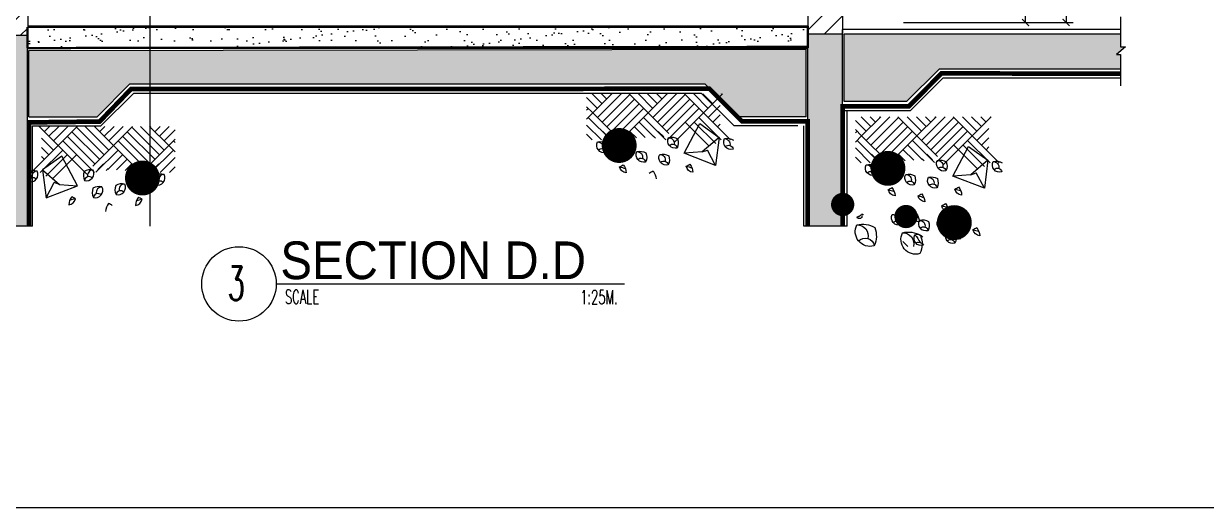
# Model space of a CAD drawing. Extents: x 417646.6 to 417675.4, y 43413.5 to 43433.4.
# Drawn here: x 417656.75 to 417661.83, y 43413.49 to 43415.57 of the extents above; entities that cross this region are included whole.
import ezdxf

# ---------------------------------------------------------------- set-up
doc = ezdxf.new("R2010")
doc.units = 0
doc.header["$MEASUREMENT"] = 0
doc.header["$PDMODE"] = 3
doc.header["$PDSIZE"] = 0.1
doc.linetypes.add('CENTERX2', pattern=[4, 2.5, -0.5, 0.5, -0.5])
doc.linetypes.add('HIDDEN2', pattern=[0.1875, 0.125, -0.0625])
doc.layers.get('0').update_dxf_attribs({"linetype": 'CONTINUOUS'})
doc.layers.get('DEFPOINTS').update_dxf_attribs({"linetype": 'CONTINUOUS'})
for name, color, linetype in [('2', 2, 'CONTINUOUS'), ('AXES', 11, 'CENTERX2'), ('Dimout', 4, 'CONTINUOUS'), ('gravel', 11, 'CONTINUOUS'), ('Hatch', 11, 'CONTINUOUS'), ('Plaster', 7, 'CONTINUOUS'), ('SANI', 2, 'CONTINUOUS'), ('TITLE', 6, 'CONTINUOUS'), ('TXT', 2, 'CONTINUOUS'), ('TXT1', 2, 'CONTINUOUS'), ('WALL', 6, 'CONTINUOUS'), ('WallPartition', 2, 'CONTINUOUS'), ('Windows', 9, 'CONTINUOUS')]:
    doc.layers.add(name, color=color, linetype=linetype)
doc.styles.add('ROMANS', font='ROMANS.shx', dxfattribs={"width": 0.6})
doc.styles.add('TTXT', font='swisse.ttf', dxfattribs={"width": 0.6})
doc.dimstyles.new('R50', dxfattribs={"dimscale": 0, "dimtxt": 0.06, "dimasz": 0.03, "dimexe": 0.03, "dimexo": 0.03, "dimgap": 0.03, "dimtad": 1, "dimdec": 0, "dimlfac": 1000, "dimzin": 13, "dimdsep": 46, "dimtxsty": 'ROMANS', "dimblk": 'ARCHTICK', "dimcen": 0.09, "dimclrd": 4, "dimclre": 4, "dimclrt": 2, "dimadec": 0, "dimazin": 0, "dimtfac": 1, "dimtdec": 0, "dimtofl": 0, "dimtmove": 2, "dimatfit": 3, "dimldrblk": 'CLOSEDBLANK', "dimfxl": 0, "dimtolj": 1, "dimtzin": 0, "dimarcsym": 0})

# ---------------------------------------------------------------- blocks, each defined once
blk = doc.blocks.new('A$C22107CF4')
for p, q in [((0.1286, 0.2837), (0.0467, 0.3655)), ((0.0494, 0.3629), (0.052, 0.3655)), ((0.0692, 0.3431), (0.0916, 0.3655)), ((0.089, 0.3233), (0.1312, 0.3655)), ((0.1088, 0.3035), (0.1708, 0.3655)), ((0.1286, 0.2837), (0.2104, 0.3655)), ((0.3266, 0.2441), (0.2078, 0.3629)), ((0.3464, 0.2639), (0.2447, 0.3655)), ((0.3662, 0.2837), (0.2843, 0.3655)), ((0.287, 0.3629), (0.2896, 0.3655)), ((0.3068, 0.3431), (0.3292, 0.3655)), ((0.3266, 0.3233), (0.3688, 0.3655)), ((0.3464, 0.3035), (0.4084, 0.3655)), ((0.3662, 0.2837), (0.448, 0.3655)), ((0.5642, 0.2441), (0.4454, 0.3629)), ((0.584, 0.2639), (0.4823, 0.3655)), ((0.6038, 0.2837), (0.5219, 0.3655)), ((0.5246, 0.3629), (0.5272, 0.3655)), ((0.5444, 0.3431), (0.5668, 0.3655)), ((0.5642, 0.3233), (0.6064, 0.3655)), ((0.1088, 0.2639), (0.0574, 0.3153)), ((0.287, 0.2045), (0.1682, 0.3233)), ((0.3068, 0.2243), (0.188, 0.3431)), ((0.5246, 0.2045), (0.4058, 0.3233)), ((0.5444, 0.2243), (0.4256, 0.3431)), ((0.584, 0.3035), (0.6308, 0.3504)), ((0.6038, 0.2837), (0.6308, 0.3108)), ((0.0126, 0.1677), (0.1286, 0.2837)), ((0.0522, 0.1677), (0.1484, 0.2639)), ((0.089, 0.2441), (0.0574, 0.2757)), ((0.2522, 0.1601), (0.1286, 0.2837)), ((0.2844, 0.1675), (0.1484, 0.3035)), ((0.2775, 0.195), (0.3662, 0.2837)), ((0.2911, 0.169), (0.386, 0.2639)), ((0.4822, 0.1677), (0.3662, 0.2837)), ((0.5048, 0.1847), (0.386, 0.3035)), ((0.4877, 0.1677), (0.6038, 0.2837)), ((0.5273, 0.1677), (0.6236, 0.2639)), ((0.6308, 0.2566), (0.6038, 0.2837)), ((0.6308, 0.2962), (0.6236, 0.3035)), ((0.0692, 0.2243), (0.0574, 0.2361)), ((0.0761, 0.152), (0.1682, 0.2441)), ((0.1077, 0.144), (0.2078, 0.2441)), ((0.2998, 0.1806), (0.3237, 0.2045)), ((0.3425, 0.1808), (0.4058, 0.2441)), ((0.3799, 0.1786), (0.4256, 0.2243)), ((0.4173, 0.1764), (0.4454, 0.2045)), ((0.4927, 0.1359), (0.5613, 0.2045)), ((0.5669, 0.1677), (0.6308, 0.2316)), ((0.335, 0.1762), (0.3435, 0.1847)), ((0.4547, 0.1742), (0.4652, 0.1847)), ((0.6065, 0.1677), (0.6308, 0.192))]:
    blk.add_line(p, q)
for points in [[(0.0766, 0.0585), (0.2116, 0.111), (0.1441, 0.2385), (0.0616, 0.1785), (0.0766, 0.0585), (0.1112, 0.1244)], [(0.1343, 0.1163), (0.2116, 0.111), (0.1441, 0.2385), (0.0616, 0.1785), (0.1343, 0.1163), (0.1112, 0.1244)]]:
    blk.add_lwpolyline(points)
for centre, radius, start, end in [((0.0263, 0.124), 0.0509, 76.0322, 121.1405), ((0.0105, 0.1589), 0.0317, 253.7091, 27.4015), ((0.0385, 0.1494), 0.024, 89.5708, 192.7334), ((0.2876, 0.1547), 0.0506, 159.5756, 205.1522), ((0.2666, 0.1288), 0.0509, 76.0322, 121.1405), ((0.2507, 0.1636), 0.0317, 253.7091, 27.4015), ((0.2787, 0.1542), 0.024, 89.5708, 192.7334), ((0.5929, 0.1359), 0.0506, 159.5756, 205.1522), ((0.5718, 0.1099), 0.0509, 76.0322, 121.1405), ((0.556, 0.1448), 0.0317, 253.7091, 27.4015), ((0.5839, 0.1354), 0.024, 89.5708, 192.7334), ((0.0207, 0.1257), 0.0193, 42.46, 171.8043), ((0.261, 0.1305), 0.0193, 42.46, 171.8043), ((0.3047, 0.0563), 0.0509, 76.0322, 121.1405), ((0.2889, 0.0912), 0.0317, 253.7091, 27.4015), ((0.3168, 0.0818), 0.024, 89.5708, 192.7334), ((0.4233, 0.0945), 0.0506, 159.5756, 205.1522), ((0.4022, 0.0685), 0.0509, 76.0322, 121.1405), ((0.3864, 0.1034), 0.0317, 253.7091, 27.4015), ((0.4143, 0.0939), 0.024, 89.5708, 192.7334), ((0.5662, 0.1116), 0.0193, 42.46, 171.8043), ((0.2409, 0.024), 0.0669, 143.5113, 175.9191), ((0.1707, 0.0622), 0.0336, 275.8828, 346.643), ((0.1707, 0.0622), 0.0336, 275.8828, 346.643), ((0.2198, -0.0514), 0.1071, 98.8765, 112.9463), ((-0.5126, -1.1654), 1.4144, 59.5906, 60.3518), ((0.3258, 0.0823), 0.0506, 159.5756, 205.1522), ((0.2991, 0.058), 0.0193, 42.46, 171.8043), ((0.3966, 0.0702), 0.0193, 42.46, 171.8043), ((0.5272, 0.0216), 0.0669, 143.5113, 175.9191), ((0.457, 0.0598), 0.0336, 275.8828, 346.643), ((0.457, 0.0598), 0.0336, 275.8828, 346.643), ((0.5062, -0.0538), 0.1071, 98.8765, 112.9463), ((-0.2263, -1.1678), 1.4144, 59.5906, 60.3518), ((0.3991, -0.0048), 0.0669, 143.5113, 175.9191), ((-0.3544, -1.1942), 1.4144, 59.5906, 60.3518)]:
    blk.add_arc(centre, radius, start, end)
at = {"layer": 'Hatch', "const_width": 0.075}
blk.add_lwpolyline([(0.4534, 0.144, 1), (0.5284, 0.144, 1)], format="xyb", close=True, dxfattribs=at)
blk = doc.blocks.new('A$C53BB0ABE')
for p, q in [((0.1286, 0.5089), (0.0467, 0.5908)), ((0.0494, 0.5881), (0.052, 0.5908)), ((0.0692, 0.5683), (0.0916, 0.5908)), ((0.089, 0.5485), (0.1312, 0.5908)), ((0.1088, 0.5287), (0.1708, 0.5908)), ((0.1286, 0.5089), (0.2104, 0.5908)), ((0.3068, 0.4495), (0.188, 0.5683)), ((0.3266, 0.4693), (0.2078, 0.5881)), ((0.3464, 0.4891), (0.2447, 0.5908)), ((0.3662, 0.5089), (0.2843, 0.5908)), ((0.287, 0.5881), (0.2896, 0.5908)), ((0.3068, 0.5683), (0.3292, 0.5908)), ((0.3266, 0.5485), (0.3688, 0.5908)), ((0.3464, 0.5287), (0.4084, 0.5908)), ((0.3662, 0.5089), (0.448, 0.5908)), ((0.5444, 0.4495), (0.4256, 0.5683)), ((0.5642, 0.4693), (0.4454, 0.5881)), ((0.584, 0.4891), (0.4823, 0.5908)), ((0.6038, 0.5089), (0.5219, 0.5908)), ((0.5246, 0.5881), (0.5272, 0.5908)), ((0.5444, 0.5683), (0.5668, 0.5908)), ((0.5642, 0.5485), (0.6064, 0.5908)), ((0.584, 0.5287), (0.6308, 0.5756)), ((0.0126, 0.3929), (0.1286, 0.5089)), ((0.1088, 0.4891), (0.0574, 0.5405)), ((0.2522, 0.3853), (0.1286, 0.5089)), ((0.2844, 0.3927), (0.1484, 0.5287)), ((0.287, 0.4297), (0.1682, 0.5485)), ((0.2775, 0.4202), (0.3662, 0.5089)), ((0.4822, 0.3929), (0.3662, 0.5089)), ((0.5048, 0.4099), (0.386, 0.5287)), ((0.5246, 0.4297), (0.4058, 0.5485)), ((0.4877, 0.3929), (0.6038, 0.5089)), ((0.6038, 0.5089), (0.6308, 0.536)), ((0.6308, 0.4819), (0.6038, 0.5089)), ((0.6308, 0.5215), (0.6236, 0.5287)), ((0.0522, 0.3929), (0.1484, 0.4891)), ((0.089, 0.4693), (0.0574, 0.5009)), ((0.0692, 0.4495), (0.0574, 0.4613)), ((0.0761, 0.3773), (0.1682, 0.4693)), ((0.1077, 0.3692), (0.2078, 0.4693)), ((0.2911, 0.3942), (0.386, 0.4891)), ((0.3425, 0.406), (0.4058, 0.4693)), ((0.5273, 0.3929), (0.6236, 0.4891)), ((0.2998, 0.4059), (0.3237, 0.4297)), ((0.335, 0.4014), (0.3435, 0.4099)), ((0.3799, 0.4038), (0.4256, 0.4495)), ((0.4173, 0.4017), (0.4454, 0.4297)), ((0.4547, 0.3995), (0.4652, 0.4099)), ((0.4927, 0.3612), (0.5613, 0.4297)), ((0.5669, 0.3929), (0.6308, 0.4568)), ((0.6065, 0.3929), (0.6308, 0.4172)), ((0.6038, 0.1716), (0.5993, 0.1716)), ((0.5993, 0.1716), (0.5993, 0.17)), ((0.5993, 0.17), (0.6008, 0.17)), ((0.6008, 0.17), (0.6008, 0.1685)), ((0.6023, 0.1655), (0.6023, 0.1579)), ((0.6023, 0.1579), (0.6054, 0.1564)), ((0.6054, 0.17), (0.6038, 0.1716)), ((0.6069, 0.1685), (0.6054, 0.17)), ((0.6054, 0.1564), (0.6069, 0.1549)), ((0.6084, 0.167), (0.6069, 0.1685)), ((0.6069, 0.1549), (0.6084, 0.1534)), ((0.6099, 0.167), (0.6084, 0.167)), ((0.6084, 0.1534), (0.6175, 0.1534)), ((0.6114, 0.1655), (0.6099, 0.167)), ((0.6129, 0.164), (0.6114, 0.1655)), ((0.616, 0.164), (0.6129, 0.164)), ((0.6175, 0.1625), (0.616, 0.164)), ((0.6205, 0.1625), (0.6175, 0.1625)), ((0.6175, 0.1534), (0.619, 0.1549)), ((0.619, 0.1549), (0.622, 0.1549)), ((0.6205, 0.1609), (0.6205, 0.1625)), ((0.6236, 0.1609), (0.6205, 0.1609)), ((0.622, 0.1564), (0.6236, 0.1579)), ((0.622, 0.1549), (0.622, 0.1564)), ((0.6236, 0.1579), (0.6236, 0.1609)), ((0.1652, 0.1106), (0.1667, 0.1091)), ((0.1667, 0.1091), (0.1758, 0.1091)), ((0.1758, 0.1091), (0.1773, 0.1106)), ((0.1773, 0.1106), (0.1804, 0.1106)), ((0.4049, 0.033), (0.4273, 0.0554))]:
    blk.add_line(p, q)
for points in [[(0.0766, 0.2837), (0.2116, 0.3362), (0.1441, 0.4638), (0.0616, 0.4038), (0.0766, 0.2837), (0.1112, 0.3497)], [(0.1343, 0.3416), (0.2116, 0.3362), (0.1441, 0.4638), (0.0616, 0.4038), (0.1343, 0.3416), (0.1112, 0.3497)]]:
    blk.add_lwpolyline(points)
for centre, radius, start, end in [((0.0263, 0.3493), 0.0509, 76.0322, 121.1405), ((0.0105, 0.3841), 0.0317, 253.7091, 27.4015), ((0.0207, 0.3509), 0.0193, 42.46, 171.8043), ((0.0385, 0.3747), 0.024, 89.5708, 192.7334), ((0.2876, 0.38), 0.0506, 159.5756, 205.1522), ((0.2666, 0.354), 0.0509, 76.0322, 121.1405), ((0.2507, 0.3889), 0.0317, 253.7091, 27.4015), ((0.261, 0.3557), 0.0193, 42.46, 171.8043), ((0.2787, 0.3794), 0.024, 89.5708, 192.7334), ((0.5929, 0.3611), 0.0506, 159.5756, 205.1522), ((0.5718, 0.3352), 0.0509, 76.0322, 121.1405), ((0.556, 0.37), 0.0317, 253.7091, 27.4015), ((0.5662, 0.3369), 0.0193, 42.46, 171.8043), ((0.5839, 0.3606), 0.024, 89.5708, 192.7334), ((0.3258, 0.3075), 0.0506, 159.5756, 205.1522), ((0.3047, 0.2816), 0.0509, 76.0322, 121.1405), ((0.2889, 0.3164), 0.0317, 253.7091, 27.4015), ((0.3168, 0.307), 0.024, 89.5708, 192.7334), ((0.4233, 0.3197), 0.0506, 159.5756, 205.1522), ((0.4022, 0.2938), 0.0509, 76.0322, 121.1405), ((0.3864, 0.3286), 0.0317, 253.7091, 27.4015), ((0.3966, 0.2954), 0.0193, 42.46, 171.8043), ((0.4143, 0.3192), 0.024, 89.5708, 192.7334), ((0.2409, 0.2493), 0.0669, 143.5113, 175.9191), ((0.1707, 0.2874), 0.0336, 275.8828, 346.643), ((0.1707, 0.2874), 0.0336, 275.8828, 346.643), ((0.2198, 0.1738), 0.1071, 98.8765, 112.9463), ((-0.5126, -0.9402), 1.4144, 59.5906, 60.3518), ((0.2991, 0.2833), 0.0193, 42.46, 171.8043), ((0.3991, 0.2205), 0.0669, 143.5113, 175.9191), ((-0.3544, -0.969), 1.4144, 59.5906, 60.3518), ((0.5272, 0.2468), 0.0669, 143.5113, 175.9191), ((0.457, 0.285), 0.0336, 275.8828, 346.643), ((0.457, 0.285), 0.0336, 275.8828, 346.643), ((0.5062, 0.1714), 0.1071, 98.8765, 112.9463), ((-0.2263, -0.9426), 1.4144, 59.5906, 60.3518), ((0.1973, 0.1938), 0.0317, 253.7091, 27.4015), ((0.2974, 0.1777), 0.0669, 143.5113, 175.9191), ((0.2272, 0.2159), 0.0336, 275.8828, 346.643), ((0.2272, 0.2159), 0.0336, 275.8828, 346.643), ((0.2764, 0.1023), 0.1071, 98.8765, 112.9463), ((-0.4561, -1.0117), 1.4144, 59.5906, 60.3518), ((0.3289, 0.2586), 0.0336, 275.8828, 346.643), ((0.3289, 0.2586), 0.0336, 275.8828, 346.643), ((0.3781, 0.145), 0.1071, 98.8765, 112.9463), ((0.2342, 0.1849), 0.0506, 159.5756, 205.1522), ((0.2076, 0.1607), 0.0193, 42.46, 171.8043), ((0.4217, 0.1339), 0.0669, 143.5113, 175.9191), ((0.3515, 0.172), 0.0336, 275.8828, 346.643), ((0.3515, 0.172), 0.0336, 275.8828, 346.643), ((0.4007, 0.0584), 0.1071, 98.8765, 112.9463), ((-0.3318, -1.0556), 1.4144, 59.5906, 60.3518), ((0.4809, 0.1473), 0.0506, 159.5756, 205.1522), ((0.444, 0.1562), 0.0317, 253.7091, 27.4015), ((0.4719, 0.1468), 0.024, 89.5708, 192.7334), ((0.1633, 0.075), 0.0669, 143.5113, 175.9191), ((0.0931, 0.1132), 0.0336, 275.8828, 346.643), ((0.0931, 0.1132), 0.0336, 275.8828, 346.643), ((0.1423, -0.0004), 0.1071, 98.8765, 112.9463), ((-0.5902, -1.1144), 1.4144, 59.5906, 60.3518), ((0.2641, 0.1182), 0.0309, 145.6775, 215.1297), ((0.2643, 0.1135), 0.0339, 70.0639, 139.3275), ((0.2477, 0.1308), 0.0317, 253.7091, 27.4015), ((0.258, 0.0977), 0.0193, 42.46, 171.8043), ((0.2757, 0.1214), 0.024, 89.5708, 192.7334), ((0.364, 0.1228), 0.0506, 159.5756, 205.1522), ((0.343, 0.0969), 0.0509, 76.0322, 121.1405), ((0.3271, 0.1317), 0.0317, 253.7091, 27.4015), ((0.3374, 0.0986), 0.0193, 42.46, 171.8043), ((0.3551, 0.1223), 0.024, 89.5708, 192.7334), ((0.4542, 0.123), 0.0193, 42.46, 171.8043), ((0.6418, 0.0795), 0.1012, 159.5756, 205.1522), ((0.5997, 0.0276), 0.1018, 76.0322, 121.1405), ((0.568, 0.0973), 0.0634, 253.7091, 27.4015), ((0.6239, 0.0785), 0.048, 89.5708, 192.7334), ((0.247, 0.0605), 0.0669, 143.5113, 175.9191), ((0.1768, 0.0987), 0.0336, 275.8828, 346.643), ((0.1768, 0.0987), 0.0336, 275.8828, 346.643), ((0.2259, -0.0149), 0.1071, 98.8765, 112.9463), ((-0.5065, -1.1289), 1.4144, 59.5906, 60.3518), ((0.2488, 0.0686), 0.0506, 159.5756, 205.1522), ((0.2277, 0.0426), 0.0509, 76.0322, 121.1405), ((0.2119, 0.0775), 0.0317, 253.7091, 27.4015), ((0.2221, 0.0443), 0.0193, 42.46, 171.8043), ((0.2398, 0.0681), 0.024, 89.5708, 192.7334), ((0.347, 0.0689), 0.0317, 253.7091, 27.4015), ((0.3603, 0.0256), 0.0257, 64.3681, 149.8962), ((0.3641, 0.0592), 0.0267, 65.5992, 147.4022), ((0.4454, 0.0455), 0.1012, 159.5756, 205.1522), ((0.4033, -0.0063), 0.1018, 76.0322, 121.1405), ((0.5126, -0.0328), 0.1801, 139.7514, 152.5428), ((0.3716, 0.0634), 0.0634, 253.7091, 27.4015), ((0.4275, 0.0445), 0.048, 89.5708, 192.7334), ((0.5884, 0.031), 0.0386, 42.46, 171.8043)]:
    blk.add_arc(centre, radius, start, end)
at = {"layer": 'Hatch'}
for points, const_width in [([(0.4534, 0.3692, 1), (0.5284, 0.3692, 1)], 0.075), ([(0.6603, 0.2138, 1), (0.7103, 0.2138, 1)], 0.05), ([(0.1682, 0.136, 1), (0.2432, 0.136, 1)], 0.075), ([(0.3881, 0.162, 1), (0.4381, 0.162, 1)], 0.05)]:
    blk.add_lwpolyline(points, format="xyb", close=True, dxfattribs=dict(at, const_width=const_width))
blk = doc.blocks.new('_ARCHTICK')
at = {"color": 0, "linetype": 'ByBlock', "const_width": 0.15}
blk.add_lwpolyline([(-0.5, -0.5), (0.5, 0.5)], dxfattribs=at)
blk = doc.blocks.new('*D102')
at = {"layer": 'DEFPOINTS', "color": 0}
for p in [(417661.0529, 43418.2794), (417661.0522, 43415.5794), (417661.2272, 43415.5794)]:
    blk.add_point(p, dxfattribs=at)
at = {"layer": 'Dimout', "color": 4, "lineweight": -2}
for p, q in [((417661.0829, 43418.2794), (417661.2572, 43418.2794)), ((417661.2272, 43418.2794), (417661.2272, 43415.5794)), ((417661.0822, 43415.5794), (417661.2572, 43415.5794))]:
    blk.add_line(p, q, dxfattribs=at)
at = {"layer": 'Dimout', "color": 4, "lineweight": -2, "xscale": 0.03, "yscale": 0.03, "zscale": 0.03}
for p, rotation in [((417661.2272, 43418.2794), 90), ((417661.2272, 43415.5794), 270)]:
    blk.add_blockref('_ARCHTICK', p, dxfattribs=dict(at, rotation=rotation))
at = {"layer": 'Dimout', "color": 2, "insert": (417661.1672, 43416.9294), "char_height": 0.06, "attachment_point": 5, "rotation": 90, "style": 'ROMANS'}
blk.add_mtext('\\A1;2700', dxfattribs=at)
blk = doc.blocks.new('_ClosedBlank')
at = {"color": 0, "linetype": 'ByBlock', "lineweight": -2}
for p, q in [((-1, 0.17), (0, 0)), ((-1, 0.17), (-1, -0.17)), ((0, 0), (-1, -0.17))]:
    blk.add_line(p, q, dxfattribs=at)
blk = doc.blocks.new('*D104')
at = {"layer": '2', "color": 4, "lineweight": -2}
for p, q in [((417660.2972, 43417.7795), (417661.0829, 43417.7795)), ((417661.0529, 43415.5794), (417661.0529, 43417.7795)), ((417660.5292, 43415.5794), (417661.0829, 43415.5794))]:
    blk.add_line(p, q, dxfattribs=at)
at = {"layer": 'DEFPOINTS', "color": 0}
for p in [(417660.2672, 43417.7795), (417661.0529, 43417.7795), (417660.4992, 43415.5794)]:
    blk.add_point(p, dxfattribs=at)
at = {"layer": '2', "color": 4, "lineweight": -2, "xscale": 0.03, "yscale": 0.03, "zscale": 0.03}
for p, rotation in [((417661.0529, 43417.7795), 90), ((417661.0529, 43415.5794), 270)]:
    blk.add_blockref('_ARCHTICK', p, dxfattribs=dict(at, rotation=rotation))
at = {"layer": '2', "color": 2, "insert": (417660.9929, 43416.6794), "char_height": 0.06, "attachment_point": 5, "rotation": 90, "style": 'ROMANS'}
blk.add_mtext('\\A1;2200', dxfattribs=at)

msp = doc.modelspace()

# ---------------------------------------------------------------- hatches: boundary and pattern name
at = {"layer": 'Hatch'}
h = msp.add_hatch(dxfattribs=at)
h.set_pattern_fill('ANSI31', color=256, scale=0.5, style=0)
h.set_pattern_definition([(45, (-147.718533, -63.393785), (-0.044194173824, 0.044194173824), [])])
h.paths.add_polyline_path([(417660.2672, 43418.5794), (417660.2509, 43418.5794), (417660.2509, 43418.6166), (417660.1479, 43418.5438), (417660.1479, 43418.5794), (417660.1172, 43418.5794), (417660.1172, 43415.5294), (417660.2672, 43415.5294), (417660.2672, 43415.5494)])
h.paths.add_polyline_path([(417656.7672, 43418.5794), (417656.7353, 43418.5794), (417656.7353, 43418.6166), (417656.6324, 43418.5438), (417656.6324, 43418.5794), (417656.6172, 43418.5794), (417656.6172, 43415.5244), (417656.765, 43415.5244), (417656.765, 43415.5595), (417656.7672, 43415.5595)])
at = {"layer": 'Windows'}
h = msp.add_hatch(dxfattribs=at)
h.set_pattern_fill('AR-CONC', color=256, scale=0.03, style=0)
h.set_pattern_definition([(50, (-147.71853, -63.39378), (0.21517805478, -0.018825640495), [0.0225, -0.2475]), (355, (-147.71853, -63.39378), (-0.04162540008, 0.22565764011), [0.018, -0.198]), (100.4514, (-147.7006, -63.39535), (0.17355281451, 0.20683186262), [0.019122057, -0.2103426336]), (46.1842, (-147.71853, -63.33378), (0.32017231459, -0.0496557043), [0.03375, -0.37125]), (96.6356, (-147.69185, -63.33792), (0.28039881166, 0.29223536127), [0.0286830864, -0.3155139]), (351.1842, (-147.71853, -63.3338), (0.28039858354, 0.29223558028), [0.027, -0.297]), (21, (-147.68853, -63.34878), (0.179072115636, -0.1207856672), [0.0225, -0.2475]), (326, (-147.68853, -63.34878), (0.07299459958, 0.21754501351), [0.018, -0.198]), (71.4514, (-147.67361, -63.35885), (0.25206678857, 0.09675914901), [0.019122057, -0.2103426336]), (37.5, (-147.71853, -63.393785), (0.003647956595, 0.09986815615), [0, -0.1956, 0, -0.201, 0, -0.19875]), (7.5, (-147.71853, -63.39378), (0.078920861233, 0.118323513565), [0, -0.1146, 0, -0.1911, 0, -0.07575]), (327.5, (-147.78543, -63.393785), (0.160146730852, -0.00676646152), [0, -0.075, 0, -0.234, 0, -0.3105]), (317.5, (-147.81543, -63.39378), (0.174955850803, 0.0300314947), [0, -0.0975, 0, -0.1554, 0, -0.2205])])
h.paths.add_polyline_path([(417661.4603, 43415.4422), (417661.4438, 43415.4422), (417661.4829, 43415.4747), (417661.4603, 43415.4747), (417661.4603, 43415.5294), (417660.2735, 43415.5294), (417660.2735, 43415.2394), (417660.5412, 43415.2394), (417660.6812, 43415.3794), (417661.4603, 43415.3794)])
h.paths.add_polyline_path([(417660.2672, 43415.5294), (417660.1172, 43415.5294), (417660.1172, 43415.1744), (417660.1172, 43414.7038), (417660.2672, 43414.7038), (417660.2672, 43414.7719, -0.412817), (417660.2423, 43414.7969, -0.412817), (417660.2672, 43414.8219)])
h.paths.add_polyline_path([(417660.1108, 43415.4644), (417657.2922, 43415.4602), (417657.2922, 43415.3144), (417659.6772, 43415.3144), (417659.8172, 43415.1744), (417660.1108, 43415.1744)])
h.paths.add_polyline_path([(417657.2922, 43415.4602), (417656.7706, 43415.4594), (417656.7706, 43415.1744), (417657.0642, 43415.1744), (417657.2042, 43415.3144), (417657.2922, 43415.3144)])
h.paths.add_polyline_path([(417656.765, 43415.5244), (417656.6172, 43415.5244), (417656.6172, 43414.7038), (417656.765, 43414.7038)])
h.paths.add_polyline_path([(417656.612, 43415.5244), (417655.5706, 43415.5244), (417655.5706, 43415.4747), (417655.5932, 43415.4747), (417655.5541, 43415.4422), (417655.5706, 43415.4422), (417655.5706, 43415.3744), (417656.1772, 43415.3744), (417656.3172, 43415.2344), (417656.612, 43415.2344)])
h = msp.add_hatch(dxfattribs=at)
h.set_pattern_fill('AR-SAND', color=256, scale=0.05, style=0)
h.set_pattern_definition([(37.5, (-147.71853, -63.393785), (-0.003149667905, 0.09634118845), [0, -0.076, 0, -0.085, 0, -0.08125]), (7.5, (-147.71853, -63.39378), (0.088488835263, 0.14110730326), [0, -0.041, 0, -0.0685, 0, -0.02625]), (327.5, (-147.78003, -63.393785), (0.155707093088, 0.000282952677), [0, -0.025, 0, -0.09, 0, -0.1175]), (317.5, (-147.78003, -63.39378), (0.15030633023, 0.043883778247), [0, -0.0125, 0, -0.059, 0, -0.0675])])
h.paths.add_polyline_path([(417660.1171, 43415.5595), (417656.765, 43415.5595), (417656.765, 43415.4694), (417660.1171, 43415.4694)])

# ---------------------------------------------------------------- linework, layer by layer
at = {"layer": '2'}
for p, q in [((417656.6172, 43415.5244), (417656.765, 43415.5244)), ((417656.765, 43414.7038), (417656.765, 43415.5244)), ((417660.1172, 43414.7038), (417660.1172, 43415.5294)), ((417660.1172, 43415.1744), (417660.1172, 43415.5294)), ((417660.2672, 43415.5294), (417660.1172, 43415.5294)), ((417660.2672, 43414.7038), (417660.2672, 43415.5494)), ((417661.4603, 43415.5294), (417660.2735, 43415.5294)), ((417660.2735, 43415.2394), (417660.2735, 43415.5294)), ((417656.7706, 43415.4594), (417660.1108, 43415.4644)), ((417656.7706, 43415.1744), (417656.7706, 43415.4594)), ((417660.1108, 43415.1744), (417660.1108, 43415.4644)), ((417660.5412, 43415.2394), (417660.6812, 43415.3794)), ((417661.4603, 43415.3794), (417660.6812, 43415.3794)), ((417660.5577, 43415.1994), (417660.6977, 43415.3394)), ((417661.4603, 43415.3394), (417660.6977, 43415.3394)), ((417657.0642, 43415.1744), (417657.2042, 43415.3144)), ((417657.0808, 43415.1344), (417657.2208, 43415.2744)), ((417659.6772, 43415.3144), (417657.2042, 43415.3144)), ((417659.6606, 43415.2744), (417657.2208, 43415.2744)), ((417659.8006, 43415.1344), (417659.6606, 43415.2744)), ((417659.8172, 43415.1744), (417659.6772, 43415.3144)), ((417660.5412, 43415.2394), (417660.2735, 43415.2394)), ((417656.7706, 43415.1744), (417657.0642, 43415.1744)), ((417660.1108, 43415.1744), (417659.8172, 43415.1744)), ((417660.5577, 43415.1994), (417660.2612, 43415.1994)), ((417660.2872, 43414.7038), (417660.2872, 43415.1995)), ((417656.765, 43414.7352), (417656.765, 43415.1294)), ((417656.7874, 43415.1344), (417657.0808, 43415.1344)), ((417656.7874, 43414.7038), (417656.7874, 43415.1344)), ((417660.074, 43415.1344), (417659.8006, 43415.1344)), ((417660.1, 43414.7038), (417660.1, 43415.1345)), ((417656.7874, 43414.7038), (417656.5972, 43414.7038)), ((417660.2872, 43414.7038), (417660.1, 43414.7038))]:
    msp.add_line(p, q, dxfattribs=at)
at = {"layer": 'AXES'}
msp.add_line((417657.2922, 43414.7038), (417657.2922, 43419.1577), dxfattribs=at)
at = {"layer": 'Plaster'}
for p, q in [((417656.7672, 43415.5645), (417660.1172, 43415.5645)), ((417656.7672, 43415.5595), (417660.1172, 43415.5595)), ((417661.4603, 43415.5494), (417660.2672, 43415.5494))]:
    msp.add_line(p, q, dxfattribs=at)
at = {"layer": 'SANI', "color": 6}
msp.add_line((417657.8339, 43414.4556), (417659.33, 43414.4556), dxfattribs=at)
at = {"layer": 'TITLE'}
msp.add_line((417646.5542, 43413.495), (417674.8792, 43413.495), dxfattribs=at)
at = {"layer": 'TITLE', "color": 6}
msp.add_circle((417657.6739, 43414.4556), 0.16, dxfattribs=at)
at = {"layer": 'WALL'}
for p, q in [((417656.7672, 43418.5794), (417656.7672, 43415.5244)), ((417660.1172, 43418.5794), (417660.1172, 43415.5294)), ((417660.2672, 43418.5794), (417660.2672, 43415.5294))]:
    msp.add_line(p, q, dxfattribs=at)
at = {"layer": 'WallPartition', "linetype": 'HIDDEN2'}
for points, const_width in [([(417656.765, 43415.4694), (417660.1172, 43415.4744), (417660.1171, 43415.5644)], 0.01), ([(417656.765, 43415.4694), (417656.765, 43415.5594)], 0.01), ([(417661.4603, 43415.3595), (417660.6914, 43415.3604), (417660.5526, 43415.2195), (417660.2672, 43415.2195), (417660.2672, 43414.7038)], 0.02), ([(417656.7718, 43414.7038), (417656.7718, 43415.1499), (417657.0754, 43415.1535), (417657.2097, 43415.2928), (417659.6949, 43415.2945), (417659.8349, 43415.1545), (417660.1172, 43415.1545), (417660.1172, 43414.7038)], 0.02)]:
    msp.add_lwpolyline(points, dxfattribs=dict(at, const_width=const_width))
at = {"layer": 'Windows'}
msp.add_lwpolyline([(417661.4603, 43415.6038), (417661.4603, 43415.4747), (417661.4829, 43415.4747), (417661.4438, 43415.4422), (417661.4603, 43415.4422), (417661.4603, 43415.3075)], dxfattribs=at)
msp.add_lwpolyline([(417660.1171, 43415.5595), (417656.765, 43415.5595), (417656.765, 43415.4694), (417660.1171, 43415.4694)], close=True, dxfattribs=at)

# ---------------------------------------------------------------- block references
at = {"layer": 'gravel', "xscale": -1}
for name, p in [('A$C22107CF4', (417659.7982, 43414.9066)), ('A$C53BB0ABE', (417660.9526, 43414.5831))]:
    msp.add_blockref(name, p, dxfattribs=at)
at = {"layer": 'gravel'}
msp.add_blockref('A$C22107CF4', (417656.7683, 43414.7668), dxfattribs=at)

# ---------------------------------------------------------------- texts
at = {"layer": 'TITLE', "style": 'ROMANS', "width": 0.6}
msp.add_text('3', height=0.1439, dxfattribs=at).set_placement((417657.6251, 43414.3861))
at = {"layer": 'TXT', "style": 'ROMANS', "width": 0.6}
for s, p in [('SCALE', (417657.8716, 43414.3701)), ('1:25M.', (417659.1402, 43414.3688))]:
    msp.add_text(s, height=0.06, dxfattribs=at).set_placement(p)
at = {"layer": 'TXT1', "color": 6, "style": 'TTXT', "width": 0.9}
msp.add_text('SECTION D.D', height=0.162094, dxfattribs=at).set_placement((417657.8517, 43414.476))

# ---------------------------------------------------------------- dimensions: what is measured, and where the dimension line sits
at = {"layer": '2'}
dim = msp.add_linear_dim(base=(417661.0529, 43417.7795), p1=(417660.4992, 43415.5794), p2=(417660.2672, 43417.7795), angle=90, dimstyle='R50', override={"dimscale": 1}, dxfattribs=at)
dim.commit()
dim.dimension.update_dxf_attribs({"geometry": '*D104', "text_midpoint": (417660.9929, 43416.6794)})
at = {"layer": 'Dimout'}
dim = msp.add_linear_dim(base=(417661.2272, 43415.5794), p1=(417661.0529, 43418.2794), p2=(417661.0522, 43415.5794), angle=90, dimstyle='R50', override={"dimscale": 1}, dxfattribs=at)
dim.commit()
dim.dimension.update_dxf_attribs({"geometry": '*D102', "text_midpoint": (417661.1672, 43416.9294)})

doc.saveas('drawing.dxf')
